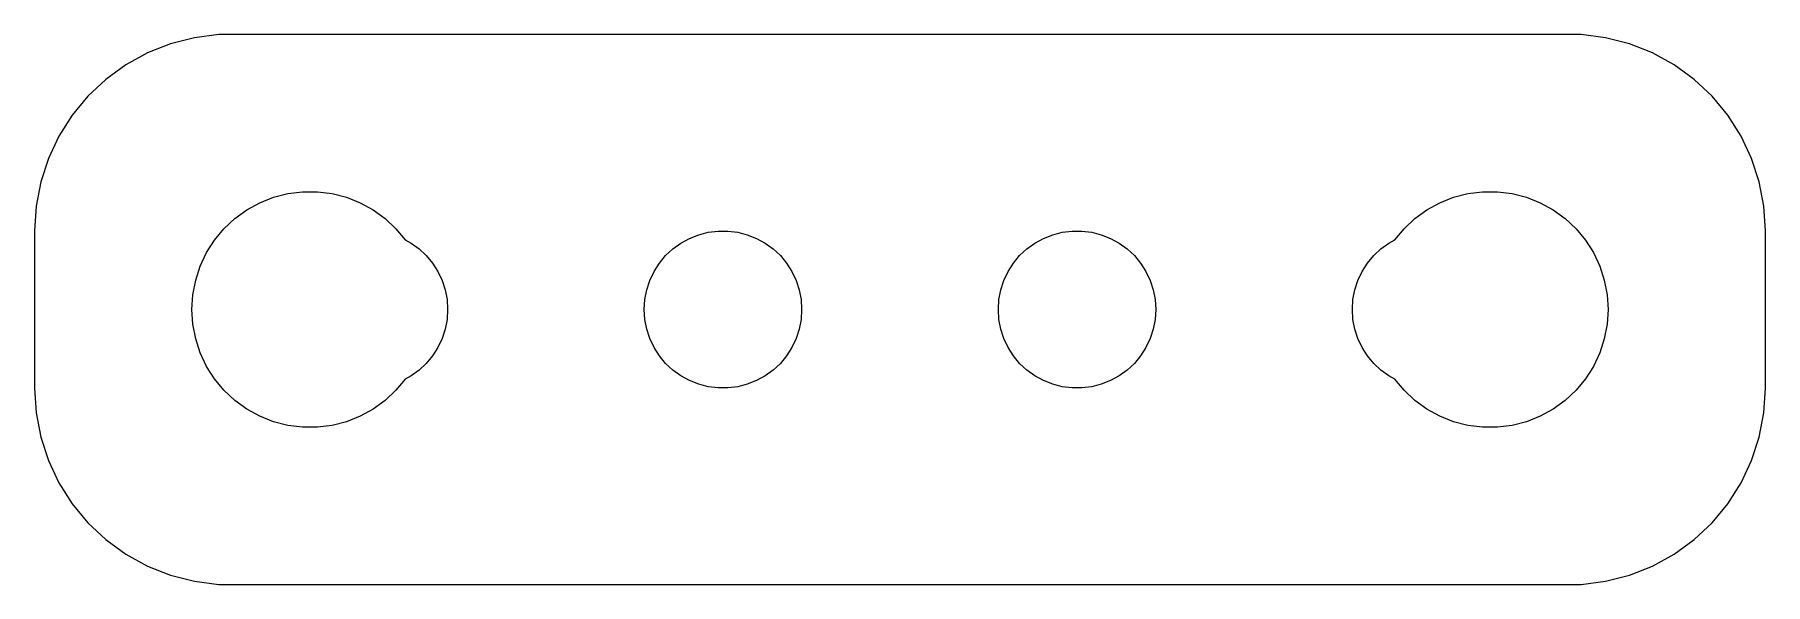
# Model space of a CAD drawing. Header units: metres. Extents: x -22 to 22, y -7 to 7.
import ezdxf

# ---------------------------------------------------------------- set-up
doc = ezdxf.new("R2010")
doc.units = ezdxf.units.M

msp = doc.modelspace()

# ---------------------------------------------------------------- linework, layer by layer
for p, q in [((-18.5451, 6.75528), (-19.1289, 6.52412)), ((-17.9369, 6.91142), (-18.5451, 6.75528)), ((-17.3139, 6.99013), (-17.9369, 6.91142)), ((17.3139, 6.99013), (-17.3139, 6.99013)), ((17.9369, 6.91142), (17.3139, 6.99013)), ((18.5451, 6.75528), (17.9369, 6.91142)), ((19.1289, 6.52412), (18.5451, 6.75528)), ((-19.6791, 6.22163), (-20.1871, 5.85255)), ((-19.1289, 6.52412), (-19.6791, 6.22163)), ((19.6791, 6.22163), (19.1289, 6.52412)), ((20.1871, 5.85255), (19.6791, 6.22163)), ((-20.1871, 5.85255), (-20.6448, 5.42273)), ((20.6448, 5.42273), (20.1871, 5.85255)), ((-20.6448, 5.42273), (-21.0451, 4.93892)), ((21.0451, 4.93892), (20.6448, 5.42273)), ((-21.0451, 4.93892), (-21.3815, 4.40877)), ((21.3815, 4.40877), (21.0451, 4.93892)), ((-21.3815, 4.40877), (-21.6489, 3.84062)), ((21.6489, 3.84062), (21.3815, 4.40877)), ((-21.6489, 3.84062), (-21.8429, 3.24344)), ((21.8429, 3.24344), (21.6489, 3.84062)), ((-21.8429, 3.24344), (-21.9606, 2.62666)), ((21.9606, 2.62666), (21.8429, 3.24344)), ((-16.6075, 2.53297), (-16.2773, 2.71448)), ((-16.2773, 2.71448), (-15.927, 2.85316)), ((-15.927, 2.85316), (-15.5621, 2.94685)), ((-15.5621, 2.94685), (-15.1884, 2.99408)), ((-15.1884, 2.99408), (-14.8116, 2.99408)), ((-14.8116, 2.99408), (-14.4379, 2.94685)), ((-14.4379, 2.94685), (-14.0729, 2.85316)), ((-14.0729, 2.85316), (-13.7227, 2.71448)), ((-13.7227, 2.71448), (-13.3925, 2.53297)), ((13.3925, 2.53297), (13.7227, 2.71448)), ((13.7227, 2.71448), (14.0729, 2.85316)), ((14.0729, 2.85316), (14.4379, 2.94685)), ((14.4379, 2.94685), (14.8116, 2.99408)), ((14.8116, 2.99408), (15.1884, 2.99408)), ((15.1884, 2.99408), (15.5621, 2.94685)), ((15.5621, 2.94685), (15.927, 2.85316)), ((15.927, 2.85316), (16.2773, 2.71448)), ((16.2773, 2.71448), (16.6075, 2.53297)), ((-21.9606, 2.62666), (-22, 2)), ((-17.1869, 2.05363), (-16.9123, 2.31154)), ((-16.9123, 2.31154), (-16.6075, 2.53297)), ((-13.3925, 2.53297), (-13.0877, 2.31154)), ((-13.0877, 2.31154), (-12.8131, 2.05363)), ((12.8131, 2.05363), (13.0877, 2.31154)), ((13.0877, 2.31154), (13.3925, 2.53297)), ((16.6075, 2.53297), (16.9123, 2.31154)), ((16.9123, 2.31154), (17.1869, 2.05363)), ((22, 2), (21.9606, 2.62666)), ((-22, 2), (-22, -2)), ((-17.6289, 1.44525), (-17.427, 1.76335)), ((-17.427, 1.76335), (-17.1869, 2.05363)), ((-12.8131, 2.05363), (-12.5802, 1.77214)), ((-12.5802, 1.77214), (-12.4283, 1.68864)), ((-5.57164, 1.68864), (-5.35155, 1.80965)), ((-5.35155, 1.80965), (-5.11803, 1.9021)), ((-5.11803, 1.9021), (-4.87476, 1.96457)), ((-4.87476, 1.96457), (-4.62558, 1.99605)), ((-4.62558, 1.99605), (-4.3744, 1.99605)), ((-4.3744, 1.99605), (-4.12523, 1.96457)), ((-4.12523, 1.96457), (-3.88196, 1.9021)), ((-3.88196, 1.9021), (-3.64844, 1.80965)), ((-3.64844, 1.80965), (-3.42834, 1.68864)), ((3.42834, 1.68864), (3.64844, 1.80965)), ((3.64844, 1.80965), (3.88196, 1.9021)), ((3.88196, 1.9021), (4.12523, 1.96457)), ((4.12523, 1.96457), (4.3744, 1.99605)), ((4.3744, 1.99605), (4.62558, 1.99605)), ((4.62558, 1.99605), (4.87476, 1.96457)), ((4.87476, 1.96457), (5.11803, 1.9021)), ((5.11803, 1.9021), (5.35155, 1.80965)), ((5.35155, 1.80965), (5.57164, 1.68864)), ((12.4283, 1.68864), (12.5802, 1.77214)), ((12.5802, 1.77214), (12.8131, 2.05363)), ((17.1869, 2.05363), (17.427, 1.76335)), ((17.427, 1.76335), (17.6289, 1.44525)), ((22, -2), (22, 2)), ((-17.7893, 1.10437), (-17.6289, 1.44525)), ((-12.4283, 1.68864), (-12.2251, 1.54102)), ((-12.2251, 1.54102), (-12.0421, 1.36908)), ((-12.0421, 1.36908), (-11.882, 1.17557)), ((-6.11803, 1.17557), (-5.95793, 1.36908)), ((-5.95793, 1.36908), (-5.77484, 1.54102)), ((-5.77484, 1.54102), (-5.57164, 1.68864)), ((-3.42834, 1.68864), (-3.22514, 1.54102)), ((-3.22514, 1.54102), (-3.04205, 1.36908)), ((-3.04205, 1.36908), (-2.88196, 1.17557)), ((2.88196, 1.17557), (3.04205, 1.36908)), ((3.04205, 1.36908), (3.22514, 1.54102)), ((3.22514, 1.54102), (3.42834, 1.68864)), ((5.57164, 1.68864), (5.77484, 1.54102)), ((5.77484, 1.54102), (5.95793, 1.36908)), ((5.95793, 1.36908), (6.11803, 1.17557)), ((11.882, 1.17557), (12.0421, 1.36908)), ((12.0421, 1.36908), (12.2251, 1.54102)), ((12.2251, 1.54102), (12.4283, 1.68864)), ((17.6289, 1.44525), (17.7893, 1.10437)), ((-17.9057, 0.746063), (-17.7893, 1.10437)), ((-11.882, 1.17557), (-11.7474, 0.963501)), ((-11.7474, 0.963501), (-11.6404, 0.736237)), ((-6.35954, 0.736237), (-6.25261, 0.963501)), ((-6.25261, 0.963501), (-6.11803, 1.17557)), ((-2.88196, 1.17557), (-2.74738, 0.963501)), ((-2.74738, 0.963501), (-2.64044, 0.736237)), ((2.64044, 0.736237), (2.74738, 0.963501)), ((2.74738, 0.963501), (2.88196, 1.17557)), ((6.11803, 1.17557), (6.25261, 0.963501)), ((6.25261, 0.963501), (6.35954, 0.736237)), ((11.6404, 0.736237), (11.7474, 0.963501)), ((11.7474, 0.963501), (11.882, 1.17557)), ((17.7893, 1.10437), (17.9057, 0.746063)), ((-17.9763, 0.375992), (-17.9057, 0.746063)), ((-11.6404, 0.736237), (-11.5628, 0.497375)), ((-11.5628, 0.497375), (-11.5158, 0.250656)), ((-6.48422, 0.250656), (-6.43716, 0.497375)), ((-6.43716, 0.497375), (-6.35954, 0.736237)), ((-2.64044, 0.736237), (-2.56282, 0.497375)), ((-2.56282, 0.497375), (-2.51576, 0.250656)), ((2.51576, 0.250656), (2.56282, 0.497375)), ((2.56282, 0.497375), (2.64044, 0.736237)), ((6.35954, 0.736237), (6.43716, 0.497375)), ((6.43716, 0.497375), (6.48422, 0.250656)), ((11.5158, 0.250656), (11.5628, 0.497375)), ((11.5628, 0.497375), (11.6404, 0.736237)), ((17.9057, 0.746063), (17.9763, 0.375992)), ((-18, 0), (-17.9763, 0.375992)), ((-17.9763, -0.375992), (-18, 0)), ((-11.5158, 0.250656), (-11.5, 0)), ((-11.5, 0), (-11.5158, -0.250656)), ((-6.5, 0), (-6.48422, 0.250656)), ((-6.48422, -0.250656), (-6.5, 0)), ((-2.51576, 0.250656), (-2.5, 0)), ((-2.5, 0), (-2.51576, -0.250656)), ((2.5, 0), (2.51576, 0.250656)), ((2.51576, -0.250656), (2.5, 0)), ((6.48422, 0.250656), (6.5, 0)), ((6.5, 0), (6.48422, -0.250656)), ((11.5, 0), (11.5158, 0.250656)), ((11.5158, -0.250656), (11.5, 0)), ((17.9763, 0.375992), (18, 0)), ((18, 0), (17.9763, -0.375992)), ((-17.9057, -0.746063), (-17.9763, -0.375992)), ((-11.5158, -0.250656), (-11.5628, -0.497375)), ((-6.43716, -0.497375), (-6.48422, -0.250656)), ((-2.51576, -0.250656), (-2.56282, -0.497375)), ((2.56282, -0.497375), (2.51576, -0.250656)), ((6.48422, -0.250656), (6.43716, -0.497375)), ((11.5628, -0.497375), (11.5158, -0.250656)), ((17.9763, -0.375992), (17.9057, -0.746063)), ((-17.7893, -1.10437), (-17.9057, -0.746063)), ((-11.6404, -0.736237), (-11.7474, -0.963501)), ((-11.5628, -0.497375), (-11.6404, -0.736237)), ((-6.35954, -0.736237), (-6.43716, -0.497375)), ((-6.25261, -0.963501), (-6.35954, -0.736237)), ((-2.64044, -0.736237), (-2.74738, -0.963501)), ((-2.56282, -0.497375), (-2.64044, -0.736237)), ((2.64044, -0.736237), (2.56282, -0.497375)), ((2.74738, -0.963501), (2.64044, -0.736237)), ((6.35954, -0.736237), (6.25261, -0.963501)), ((6.43716, -0.497375), (6.35954, -0.736237)), ((11.6404, -0.736237), (11.5628, -0.497375)), ((11.7474, -0.963501), (11.6404, -0.736237)), ((17.9057, -0.746063), (17.7893, -1.10437)), ((-17.6289, -1.44525), (-17.7893, -1.10437)), ((-11.882, -1.17557), (-12.0421, -1.36908)), ((-11.7474, -0.963501), (-11.882, -1.17557)), ((-6.11803, -1.17557), (-6.25261, -0.963501)), ((-5.95793, -1.36908), (-6.11803, -1.17557)), ((-2.88196, -1.17557), (-3.04205, -1.36908)), ((-2.74738, -0.963501), (-2.88196, -1.17557)), ((2.88196, -1.17557), (2.74738, -0.963501)), ((3.04205, -1.36908), (2.88196, -1.17557)), ((6.11803, -1.17557), (5.95793, -1.36908)), ((6.25261, -0.963501), (6.11803, -1.17557)), ((11.882, -1.17557), (11.7474, -0.963501)), ((12.0421, -1.36908), (11.882, -1.17557)), ((17.7893, -1.10437), (17.6289, -1.44525)), ((-17.427, -1.76335), (-17.6289, -1.44525)), ((-12.4283, -1.68864), (-12.5802, -1.77214)), ((-12.2251, -1.54102), (-12.4283, -1.68864)), ((-12.0421, -1.36908), (-12.2251, -1.54102)), ((-5.77484, -1.54102), (-5.95793, -1.36908)), ((-5.57164, -1.68864), (-5.77484, -1.54102)), ((-5.35155, -1.80965), (-5.57164, -1.68864)), ((-3.42834, -1.68864), (-3.64844, -1.80965)), ((-3.22514, -1.54102), (-3.42834, -1.68864)), ((-3.04205, -1.36908), (-3.22514, -1.54102)), ((3.22514, -1.54102), (3.04205, -1.36908)), ((3.42834, -1.68864), (3.22514, -1.54102)), ((3.64844, -1.80965), (3.42834, -1.68864)), ((5.57164, -1.68864), (5.35155, -1.80965)), ((5.77484, -1.54102), (5.57164, -1.68864)), ((5.95793, -1.36908), (5.77484, -1.54102)), ((12.2251, -1.54102), (12.0421, -1.36908)), ((12.4283, -1.68864), (12.2251, -1.54102)), ((12.5802, -1.77214), (12.4283, -1.68864)), ((17.6289, -1.44525), (17.427, -1.76335)), ((-22, -2), (-21.9606, -2.62666)), ((-17.1869, -2.05363), (-17.427, -1.76335)), ((-16.9123, -2.31154), (-17.1869, -2.05363)), ((-12.8131, -2.05363), (-13.0877, -2.31154)), ((-12.5802, -1.77214), (-12.8131, -2.05363)), ((-5.11803, -1.9021), (-5.35155, -1.80965)), ((-4.87476, -1.96457), (-5.11803, -1.9021)), ((-4.62558, -1.99605), (-4.87476, -1.96457)), ((-4.3744, -1.99605), (-4.62558, -1.99605)), ((-4.12523, -1.96457), (-4.3744, -1.99605)), ((-3.88196, -1.9021), (-4.12523, -1.96457)), ((-3.64844, -1.80965), (-3.88196, -1.9021)), ((3.88196, -1.9021), (3.64844, -1.80965)), ((4.12523, -1.96457), (3.88196, -1.9021)), ((4.3744, -1.99605), (4.12523, -1.96457)), ((4.62558, -1.99605), (4.3744, -1.99605)), ((4.87476, -1.96457), (4.62558, -1.99605)), ((5.11803, -1.9021), (4.87476, -1.96457)), ((5.35155, -1.80965), (5.11803, -1.9021)), ((12.8131, -2.05363), (12.5802, -1.77214)), ((13.0877, -2.31154), (12.8131, -2.05363)), ((17.1869, -2.05363), (16.9123, -2.31154)), ((17.427, -1.76335), (17.1869, -2.05363)), ((21.9606, -2.62666), (22, -2)), ((-21.9606, -2.62666), (-21.8429, -3.24344)), ((-16.6075, -2.53297), (-16.9123, -2.31154)), ((-16.2773, -2.71448), (-16.6075, -2.53297)), ((-13.3925, -2.53297), (-13.7227, -2.71448)), ((-13.0877, -2.31154), (-13.3925, -2.53297)), ((13.3925, -2.53297), (13.0877, -2.31154)), ((13.7227, -2.71448), (13.3925, -2.53297)), ((16.6075, -2.53297), (16.2773, -2.71448)), ((16.9123, -2.31154), (16.6075, -2.53297)), ((21.8429, -3.24344), (21.9606, -2.62666)), ((-15.927, -2.85316), (-16.2773, -2.71448)), ((-15.5621, -2.94685), (-15.927, -2.85316)), ((-15.1884, -2.99408), (-15.5621, -2.94685)), ((-14.8116, -2.99408), (-15.1884, -2.99408)), ((-14.4379, -2.94685), (-14.8116, -2.99408)), ((-14.0729, -2.85316), (-14.4379, -2.94685)), ((-13.7227, -2.71448), (-14.0729, -2.85316)), ((14.0729, -2.85316), (13.7227, -2.71448)), ((14.4379, -2.94685), (14.0729, -2.85316)), ((14.8116, -2.99408), (14.4379, -2.94685)), ((15.1884, -2.99408), (14.8116, -2.99408)), ((15.5621, -2.94685), (15.1884, -2.99408)), ((15.927, -2.85316), (15.5621, -2.94685)), ((16.2773, -2.71448), (15.927, -2.85316)), ((-21.8429, -3.24344), (-21.6489, -3.84062)), ((21.6489, -3.84062), (21.8429, -3.24344)), ((-21.6489, -3.84062), (-21.3815, -4.40877)), ((21.3815, -4.40877), (21.6489, -3.84062)), ((-21.3815, -4.40877), (-21.0451, -4.93892)), ((21.0451, -4.93892), (21.3815, -4.40877)), ((-21.0451, -4.93892), (-20.6448, -5.42273)), ((20.6448, -5.42273), (21.0451, -4.93892)), ((-20.6448, -5.42273), (-20.1871, -5.85255)), ((20.1871, -5.85255), (20.6448, -5.42273)), ((-20.1871, -5.85255), (-19.6791, -6.22163)), ((19.6791, -6.22163), (20.1871, -5.85255)), ((-19.6791, -6.22163), (-19.1289, -6.52412)), ((-19.1289, -6.52412), (-18.5451, -6.75528)), ((18.5451, -6.75528), (19.1289, -6.52412)), ((19.1289, -6.52412), (19.6791, -6.22163)), ((-18.5451, -6.75528), (-17.9369, -6.91142)), ((-17.9369, -6.91142), (-17.3139, -6.99013)), ((-17.3139, -6.99013), (17.3139, -6.99013)), ((17.3139, -6.99013), (17.9369, -6.91142)), ((17.9369, -6.91142), (18.5451, -6.75528))]:
    msp.add_line(p, q)

doc.saveas('drawing.dxf')
